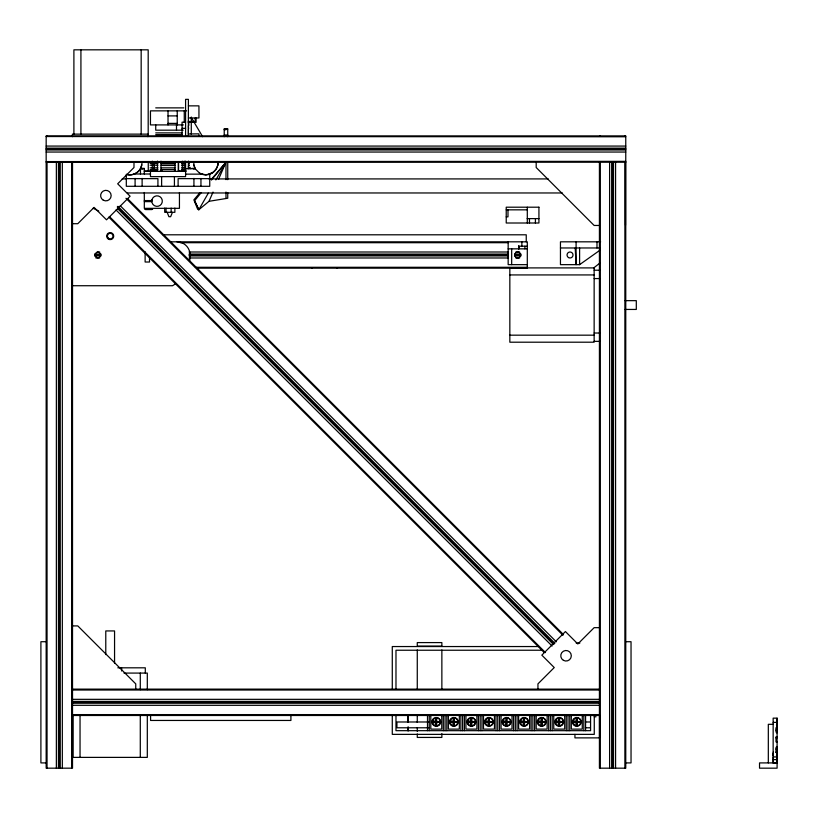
<?xml version="1.0" encoding="UTF-8"?>
<svg xmlns="http://www.w3.org/2000/svg" width="818" height="818" viewBox="0 0 818 818"><rect width="100%" height="100%" fill="white"/><g stroke="black" fill="none" stroke-linecap="round" stroke-linejoin="round"><path stroke-width="1.23" d="M776.415 755.566L777.069 755.566L777.1 762.908L773.153 762.897L773.153 718.153L777.1 718.153L777.1 768.174L759.533 768.174L759.533 762.908L777.1 762.908L777.1 761.517M777.1 718.153L777.059 728.828L776.415 728.828M777.059 728.828L777.1 724.901L776.446 724.901M436.229 726.282L436.342 717.498M453.796 726.282L453.898 717.498M471.362 726.282L471.465 717.498M488.929 726.282L489.031 717.498M506.485 726.282L506.587 717.498M524.052 726.282L524.154 717.498M541.618 726.282L541.72 717.498M559.175 726.282L559.277 717.498M576.741 726.282L576.843 717.498M777.1 730.269L777.069 732.785L776.415 732.785M777.1 736.813L777.069 737.846L776.006 737.846M773.439 751.773L773.153 755.566L773.399 753.03M141.77 164.868L140.471 168.385L144.316 168.385L144.316 173.999M217.66 165.42L218.079 162.23A12.29 12.29 0 0 1 208.968 174.111L211.934 172.884M218.079 162.588L217.66 165.768A12.29 12.29 0 0 1 199.633 173.232L195.134 168.733L193.835 164.868M46.197 136.534L625.76 136.77L624.88 135.89M172.414 212.312L170.655 216.698L168.907 216.698L167.148 212.312M209.735 173.794L209.735 186.299L126.309 186.299L126.309 174.326C133.978 176.974 143.222 169.929 141.77 161.708M199.633 193.089L193.866 199.837L197.649 209.173L198.815 209.735L209.03 201.3L213.017 192.107M218.508 179.469L225.983 162.23L225.983 179.612M201.034 192.833L194.592 200.727L198.815 209.735L208.293 193.171M215.87 179.909L225.983 162.23L211.156 179.592M211.494 180.001L225.983 162.23M46.35 136.228L47.045 135.89M599.594 136.228L600.3 135.89M625.422 162.056L625.76 161.351L46.197 161.586M337.568 267.905L336.944 268.171M599.87 263.079L594.144 267.588L594.144 342.2L509.839 342.2L509.839 267.905L594.144 267.905M600.627 241.821L560.453 241.821L560.453 264.654L579.604 264.654L600.064 250.144M211.934 173.232L205.788 174.878L199.633 173.232M179.439 136.238L182.077 135.359L182.077 122.189L185.584 122.189M209.03 201.3L227.741 198.242L227.741 192.619M188.396 105.859L198.938 105.859L198.938 117.976L188.396 117.976M155.727 107.874L183.835 107.874M186.606 110.859L150.461 110.859L150.461 124.909L183.396 124.909M168.027 115.9L177.24 115.9M188.396 120.757L188.396 122.956M188.396 121.483L195.205 121.483L195.205 117.976M188.396 122.363L196.085 122.363L196.085 117.976M168.027 123.385L177.24 123.385M188.396 125.675L188.396 127.342M188.396 127.71L188.784 128.211M182.077 128.334L185.584 128.334M188.396 128.641L188.396 132.301M224.224 129.07L227.731 129.07M224.224 129.735L225.983 129.735M183.16 130.174L155.727 130.185L155.727 124.909M188.396 132.577L188.396 134.479M155.727 132.884L181.944 132.884M188.396 133.968L198.938 133.855L198.938 136.32M155.727 134.643L181.944 134.643M162.506 134.694L177.046 134.694M224.224 135.011L227.731 135.011M46.166 146.074L625.76 146.074M46.166 148.15L625.76 148.15M46.166 149.06L625.76 149.06M46.166 149.97L625.76 149.97M46.166 152.046L625.76 152.046M46.176 162.23L625.76 162.23M143.948 162.23L145.624 162.23M188.396 162.485L188.784 161.473M150.113 163.447L157.905 163.447M161.126 163.447L174.919 163.447M181.657 163.447L183.692 163.447M188.784 163.447L189.449 163.447M150.113 165.195L157.905 165.195M161.126 165.195L174.919 165.195M181.657 165.195L183.692 165.195M188.784 165.195L189.449 165.195M162.506 165.471L174.919 165.471M188.396 166.995L188.784 164.725M188.396 167.414L190.154 167.414L190.154 168.733M150.113 167.864L157.905 167.864M161.126 167.864L174.919 167.864M181.657 167.864L183.692 167.864M188.784 167.864L189.449 167.864M191.739 168.385L195.134 168.385L193.907 165.42M126.637 174.459A12.29 12.29 0 0 0 140.471 168.733L144.316 168.733M185.584 168.733L195.134 168.733M150.113 169.612L157.905 169.612M161.126 169.612L174.919 169.612M181.657 169.612L183.692 169.612M174.173 169.888L174.919 169.888M144.316 171.013L147.997 171.013M157.485 171.013L148.262 171.013L148.262 162.23M160.297 171.013L162.414 171.013M183.232 171.013L178.293 171.013L178.293 162.23M183.385 171.013L186.32 171.013M144.316 171.371L185.584 171.371M134.111 173.999L150.461 173.999M185.584 174.142L201.831 174.142M126.309 178.641L157.925 178.641L157.925 186.299M209.735 178.641L178.119 178.641L178.119 186.299M122.158 178.917L125.992 178.917M208.917 178.917L548.275 178.917M127.26 192.966L562.314 192.966M144.316 200.574L151.841 200.574M147.138 201.054L150.512 201.054M144.316 201.627L151.841 201.627M144.776 209.347L152.639 209.347M145.43 209.572L151.984 209.572M506.23 209.837L527.303 209.837M506.23 216.862L507.988 216.862L507.988 209.837M527.15 218.611L538.929 218.611M72.516 223.703L77.782 223.703L94.09 207.404L106.504 219.817L130.103 196.228L117.68 183.805L133.988 167.506L133.988 162.23M599.42 225.461L594.144 225.461L536.189 167.506L536.189 162.23M163.14 234.797L526.25 234.797L526.25 241.821M170.778 241.821L527.303 241.821L527.303 268.171L197.987 268.171M180.124 242.701L508.162 242.701M518.52 246.208L527.303 246.208M560.453 247.966L600.064 247.966M508.162 248.846L527.303 248.846M97.158 252.005L99.704 252.005M189.06 252.005L508.162 252.005M515.821 252.005L519.645 252.005M94.602 254.081L100.982 254.081M189.06 254.081L508.162 254.081M514.542 254.081L520.923 254.081M94.602 254.991L100.982 254.991M189.06 254.991L508.162 254.991M514.542 254.991L520.923 254.991M94.602 255.911L100.982 255.911M189.06 255.911L508.162 255.911M514.542 255.911L520.923 255.911M95.88 257.977L99.704 257.977M189.06 257.977L508.162 257.977M515.821 257.977L519.645 257.977M527.303 264.654L508.162 264.654L508.162 241.821M195.441 267.292L527.303 267.292M594.144 270.226L600.003 270.226M509.839 274.93L594.144 274.93M594.144 278.57L600.003 278.57M71.841 285.727L172.526 285.727A35.675 35.675 0 0 0 175.113 284.05M625.085 300.656L636.302 300.656L636.302 309.439L625.085 309.439M594.144 333.018L600.422 333.018M509.839 335.175L594.144 335.175M594.144 341.362L600.422 341.362M72.516 625.913L77.782 625.913L135.747 683.868L135.747 689.134M599.42 627.662L594.144 627.662L577.845 643.97L565.422 631.547L541.833 655.146L554.246 667.56L537.947 683.868L537.947 689.134M46.166 641.711L40.9 641.711L40.9 762.908L46.166 762.908M625.76 641.711L631.036 641.711L631.036 762.908L625.76 762.908L625.76 135.89L46.166 135.89L46.166 768.174L72.516 768.174L72.516 162.23M576.179 643.04L579.86 643.04M441.863 646.108L417.272 646.108L417.272 642.59L441.863 642.59L441.863 646.353M538.377 646.547L392.282 646.547L392.282 688.551M542.242 650.238L395.984 650.238L395.984 688.541M117.823 667.815L145.297 667.815L145.297 673.081M123.968 673.081L147.312 673.081L147.312 689.686M72.516 689.134L599.42 689.134M72.516 690.014L599.42 690.014M72.516 699.329L599.42 699.329M72.516 701.394L599.42 701.394M72.516 702.314L599.42 702.314M72.516 703.224L599.42 703.224M72.516 705.3L599.42 705.3M72.516 714.605L599.42 714.605M72.516 715.484L599.42 715.484L599.42 162.23M594.267 716.803L596.025 716.803M428.755 721.987L396.924 721.987L396.924 727.785L428.755 727.785M585.381 721.987L590.473 721.987M773.153 722.386L777.1 722.386M773.337 724.319L768.317 724.319L768.317 762.908M777.1 727.713L776.006 727.713L776.006 731.967L777.1 731.967M585.381 727.785L590.473 727.785M776.006 730.126L777.1 730.126M777.1 741.916L776.006 741.916L776.006 736.813M776.415 746.548L777.069 746.548L777.1 748.981M777.1 747.509L776.006 747.509L776.006 752.591M776.006 749.063L777.1 749.063M776.415 751.057L777.069 751.057L777.1 755.004M776.006 752.223L777.1 752.223M777.1 756.936L773.153 756.936L773.153 762.908M773.153 759.615L777.1 759.615M572.406 721.844L581.179 721.946A4.387 4.387 0 0 0 574.645 718.061A4.387 4.387 0 0 0 574.553 725.668A4.387 4.387 0 0 0 581.179 721.946M554.839 721.844L563.622 721.946A4.387 4.387 0 0 0 557.078 718.061A4.387 4.387 0 0 0 556.986 725.668A4.387 4.387 0 0 0 563.622 721.946M537.273 721.844L546.056 721.946A4.387 4.387 0 0 0 539.512 718.061A4.387 4.387 0 0 0 539.43 725.668A4.387 4.387 0 0 0 546.056 721.946M519.716 721.844L528.489 721.946A4.387 4.387 0 0 0 521.956 718.061A4.387 4.387 0 0 0 521.864 725.668A4.387 4.387 0 0 0 528.489 721.946M502.15 721.844L510.933 721.946A4.387 4.387 0 0 0 504.389 718.061A4.387 4.387 0 0 0 504.297 725.668A4.387 4.387 0 0 0 510.933 721.946M484.583 721.844L493.366 721.946A4.387 4.387 0 0 0 486.822 718.061A4.387 4.387 0 0 0 486.741 725.668A4.387 4.387 0 0 0 493.366 721.946M467.027 721.844L475.8 721.946A4.387 4.387 0 0 0 469.266 718.061A4.387 4.387 0 0 0 469.174 725.668A4.387 4.387 0 0 0 475.8 721.946M449.46 721.844L458.244 721.946A4.387 4.387 0 0 0 451.7 718.061A4.387 4.387 0 0 0 451.608 725.668A4.387 4.387 0 0 0 458.244 721.946M431.894 721.844L440.677 721.946A4.387 4.387 0 0 0 434.133 718.061A4.387 4.387 0 0 0 434.041 725.668A4.387 4.387 0 0 0 440.677 721.946M71.636 135.89L72.332 136.228M312.353 268.171L311.73 267.905M575.76 725.597L576.24 722.427L573.07 722.846M558.193 725.597L558.684 722.427L555.504 722.846A3.916 3.916 0 0 0 558.173 725.658M540.626 725.597L541.117 722.427L537.947 722.846M523.06 725.597L523.551 722.427L520.381 722.846A3.916 3.916 0 0 0 523.05 725.658M505.504 725.597L505.994 722.427L502.814 722.846M487.937 725.597L488.428 722.427L485.248 722.846M470.37 725.597L470.861 722.427L467.691 722.846A3.916 3.916 0 0 0 470.35 725.658M452.814 725.597L453.295 722.427L450.125 722.846M435.248 725.597L435.738 722.427L432.558 722.846A3.916 3.916 0 0 0 435.227 725.658M93.088 208.253L98.784 211.095M127.475 198.559L563.52 634.615M125.952 198.283L562.896 635.228M120.266 205.768L556.322 641.813M117.904 206.33L554.849 643.285M117.26 206.974L554.205 643.93M117.516 208.518L553.561 644.574M116.044 209.991L552.099 646.036M109.469 216.576L545.514 652.621M108.845 217.189L543.99 652.335M191.289 117.475L202.629 136.698M194.592 200.737L198.815 209.735M575.207 247.966L576.087 264.654L576.087 241.821M153.968 162.23L154.408 171.013L154.408 166.095M777.08 758.439L777.09 762.908M625.76 763.071L625.76 768.174L599.42 768.174L599.42 715.873M625.504 161.974L625.504 225.206M624.88 162.23L624.88 768.174M615.576 162.23L615.576 768.174M613.5 162.23L613.5 768.174M612.59 162.23L612.59 768.174M611.68 162.23L611.68 768.174M609.604 162.23L609.604 768.174M600.3 162.23L600.3 768.174M599.533 715.004L599.533 737.877L574.942 737.877L574.942 734.37M596.987 241.821L596.987 247.966M594.267 715.28L594.267 734.37L392.282 734.37L392.282 715.28M590.576 715.351L590.576 730.678L395.984 730.678L395.984 715.351M585.576 715.617L585.576 730.678M583.817 715.617L583.817 730.678M582.273 715.862L582.273 729.124L571.312 729.124L571.312 715.862M579.604 247.966L579.604 264.654M569.768 715.617L569.768 730.678M568.009 715.617L568.009 730.678M566.25 715.617L566.25 730.678M564.706 715.862L564.706 729.124L553.755 729.124L553.755 715.862M552.201 715.617L552.201 730.678M550.453 715.617L550.453 730.678M548.694 715.617L548.694 730.678M547.14 715.862L547.14 729.124L536.189 729.124L536.189 715.862M535.412 218.611L535.412 223.007M534.645 715.617L534.645 730.678M532.886 715.617L532.886 730.678M531.127 715.617L531.127 730.678M529.471 218.611L529.471 223.007M529.583 715.862L529.583 729.124L518.622 729.124L518.622 715.862M527.303 207.199L527.303 223.007M524.9 246.208L524.9 248.846M521.864 241.821L521.864 246.208M518.919 246.208L518.919 248.846M518.816 246.208L518.816 248.846M518.632 246.208L518.632 248.846M517.078 715.617L517.078 730.678M515.32 715.617L515.32 730.678M513.561 715.617L513.561 730.678M512.017 715.862L512.017 729.124L501.066 729.124L501.066 715.862M511.669 248.846L511.669 264.654M499.512 715.617L499.512 730.678M497.753 715.617L497.753 730.678M496.005 715.617L496.005 730.678M494.45 715.862L494.45 729.124L483.499 729.124L483.499 715.862M481.955 715.617L481.955 730.678M480.197 715.617L480.197 730.678M478.438 715.617L478.438 730.678M476.894 715.862L476.894 729.124L465.933 729.124L465.933 715.862M464.389 715.617L464.389 730.678M462.63 715.617L462.63 730.678M460.871 715.617L460.871 730.678M459.327 715.862L459.327 729.124L448.366 729.124L448.366 715.862M446.822 715.617L446.822 730.678M445.064 715.617L445.064 730.678M443.315 715.617L443.315 730.678M441.863 649.921L441.863 689.38M441.863 733.654L441.863 737.437L417.272 737.437L417.272 733.92M441.761 715.862L441.761 729.124L430.81 729.124L430.81 715.862M429.256 715.617L429.256 730.678M427.507 715.617L427.507 730.678M417.272 649.921L417.272 689.38M417.272 714.83L417.272 722.468M417.272 727.56L417.272 731.374M408.366 715.893L408.366 722.11M408.366 727.069L408.366 730.801M407.865 715.893L407.865 722.11M407.865 727.069L407.865 730.801M290.911 715.77L290.911 720.453L150.584 720.453L150.584 715.77M227.731 136.698L227.731 128.866L224.224 128.866L224.224 136.698M227.741 161.739L227.741 179.684M225.983 192.036L225.983 198.242M200.952 178.396L200.952 186.299M193.927 168.385L193.927 169.214M193.927 178.396L193.927 186.299M193.835 161.708L193.835 165.216M191.289 117.046L191.289 134.346M188.784 123.385L188.784 125.522M188.396 136.32L188.396 99.356L185.584 99.356L185.584 136.238M188.396 161.166L188.396 168.733M185.584 161.166L185.584 176.637L150.461 176.637L150.461 171.371M184.265 110.859L184.275 122.352M184.265 161.177L184.265 171.013M182.332 161.177L182.332 171.013M179.439 192.639L179.439 208.334L144.316 208.334L144.316 192.486M178.559 161.535L178.559 171.371M177.24 110.859L177.24 124.909M176.494 124.387L176.494 130.174M175.052 161.535L175.052 171.371M174.868 208.099L174.868 212.312L164.694 212.312L164.694 208.099M174.418 176.637L174.418 186.299M171.146 208.099L171.146 212.312M168.027 110.859L168.027 124.909M166.054 208.099L166.054 212.312M161.627 176.637L161.627 186.299M161.003 161.177L161.003 171.371M157.485 161.146L157.485 171.371M152.301 161.177L152.301 171.013M149.52 256.913L149.52 262.016L145.123 262.016L145.123 251.801M147.925 134.132L147.925 136.688M147.312 715.239L147.312 757.386L73.017 757.386L73.017 715.239M142.117 168.385L142.117 169.214M142.117 178.396L142.117 186.299M141.166 49.826L141.166 134.132M140.471 168.733L140.471 173.999M140.287 673.081L140.287 689.686M140.287 715.239L140.287 757.386M135.093 178.396L135.093 186.299M121.585 667.815L121.585 670.975M114.561 663.337L114.561 630.934L105.778 630.934L105.778 654.615M80.921 49.826L80.921 134.132M80.041 715.239L80.041 757.386M73.896 134.132L73.896 49.826L148.191 49.826L148.191 134.132L72.403 134.132L72.403 136.688M71.636 162.23L71.636 768.174M62.332 162.23L62.332 768.174M60.256 162.23L60.256 768.174M59.346 162.23L59.346 768.174M58.426 162.23L58.426 768.174M56.36 162.23L56.36 768.174M47.045 162.23L47.045 768.174M189.551 261.136A35.675 35.675 0 0 0 190.083 254.991A13.17 13.17 0 0 0 176.913 241.821M452.794 725.658A3.916 3.916 0 0 1 450.053 722.856M487.917 725.658A3.916 3.916 0 0 1 485.186 722.856M505.483 725.658A3.916 3.916 0 0 1 502.743 722.856M575.739 725.658A3.916 3.916 0 0 1 572.999 722.856M540.606 725.658A3.916 3.916 0 0 1 537.876 722.856M435.728 718.184L435.687 721.282L432.65 720.873A3.783 3.783 0 0 1 435.35 718.235L435.728 718.184M436.71 717.938L436.669 721.527L440.258 721.568L440.176 720.903A4.008 4.008 0 0 0 437.374 718.03L436.71 717.938M436.751 722.366L436.71 725.75L437.252 725.689A3.916 3.916 0 0 0 440.053 722.948L440.135 722.406L436.751 722.366M453.284 718.184L453.254 721.282L450.207 720.873A3.783 3.783 0 0 1 452.916 718.235L453.284 718.184M454.266 717.938L454.225 721.527L457.814 721.568L457.732 720.903A4.008 4.008 0 0 0 454.931 718.03L454.266 717.938M454.317 722.366L454.276 725.75L454.818 725.689A3.916 3.916 0 0 0 457.62 722.948L457.691 722.406L454.317 722.366M470.851 718.184L470.81 721.282L467.773 720.873A3.783 3.783 0 0 1 470.473 718.235L470.851 718.184M471.833 717.938L471.792 721.527L475.381 721.568L475.299 720.903A4.008 4.008 0 0 0 472.497 718.03L471.833 717.938M471.874 722.366L471.843 725.75L472.385 725.689A3.916 3.916 0 0 0 475.186 722.948L475.258 722.406L471.874 722.366M488.418 718.184L488.377 721.282L485.34 720.873A3.783 3.783 0 0 1 488.039 718.235L488.418 718.184M489.399 717.938L489.358 721.527L492.947 721.568L492.865 720.903A4.008 4.008 0 0 0 490.064 718.03L489.399 717.938M489.44 722.366L489.399 725.75L489.941 725.689A3.916 3.916 0 0 0 492.743 722.948L492.825 722.406L489.44 722.366M505.974 718.184L505.943 721.282L502.896 720.873A3.783 3.783 0 0 1 505.606 718.235L505.974 718.184M506.966 717.938L506.915 721.527L510.504 721.568L510.432 720.903A4.008 4.008 0 0 0 507.62 718.03L506.966 717.938M507.007 722.366L506.966 725.75L507.508 725.689A3.916 3.916 0 0 0 510.309 722.948L510.391 722.406L507.007 722.366M523.54 718.184L523.5 721.282L520.463 720.873A3.783 3.783 0 0 1 523.172 718.235L523.54 718.184M524.522 717.938L524.481 721.527L528.07 721.568L527.988 720.903A4.008 4.008 0 0 0 525.187 718.03L524.522 717.938M524.573 722.366L524.532 725.75L525.074 725.689A3.916 3.916 0 0 0 527.876 722.948L527.947 722.406L524.573 722.366M541.107 718.184L541.066 721.282L538.029 720.873A3.783 3.783 0 0 1 540.729 718.235L541.107 718.184M542.089 717.938L542.048 721.527L545.637 721.568L545.555 720.903A4.008 4.008 0 0 0 542.753 718.03L542.089 717.938M542.13 722.366L542.089 725.75L542.631 725.689A3.916 3.916 0 0 0 545.432 722.948L545.514 722.406L542.13 722.366M558.663 718.184L558.633 721.282L555.596 720.873A3.783 3.783 0 0 1 558.295 718.235L558.663 718.184M559.655 717.938L559.614 721.527L563.193 721.568L563.121 720.903A4.008 4.008 0 0 0 560.31 718.03L559.655 717.938M559.696 722.366L559.655 725.75L560.197 725.689A3.916 3.916 0 0 0 562.999 722.948L563.081 722.406L559.696 722.366M576.23 718.184L576.199 721.282L573.152 720.873A3.783 3.783 0 0 1 575.862 718.235L576.23 718.184M577.263 722.366L577.222 725.75L577.764 725.689A3.916 3.916 0 0 0 580.565 722.948L580.637 722.406L577.263 722.366M577.211 717.938L577.171 721.527L580.76 721.568L580.678 720.903A4.008 4.008 0 0 0 577.876 718.03L577.211 717.938M151.954 199.735L151.954 202.465A5.266 5.266 0 0 0 160.072 205.42A5.266 5.266 0 0 0 160.072 196.78A5.266 5.266 0 0 0 151.954 199.735M538.929 207.199L506.23 207.199L506.23 223.007L538.929 223.007L538.929 207.199M568.53 257.578A2.986 2.986 0 0 0 573.019 254.991A2.986 2.986 0 0 0 568.53 252.404A2.986 2.986 0 0 0 568.53 257.578M108.221 238.099A2.812 2.812 0 0 0 112.915 236.842A2.812 2.812 0 0 0 109.479 233.396A2.812 2.812 0 0 0 108.221 238.099M108.446 239.153A3.517 3.517 0 0 0 113.722 236.116A3.517 3.517 0 0 0 108.446 233.069A3.517 3.517 0 0 0 108.446 239.153M96.473 257.425A2.812 2.812 0 0 0 100.686 254.991A2.812 2.812 0 0 0 96.473 252.558A2.812 2.812 0 0 0 96.473 257.425M516.24 257.578A2.986 2.986 0 0 0 520.718 254.991A2.986 2.986 0 0 0 516.24 252.404A2.986 2.986 0 0 0 516.24 257.578M563.408 660.33A5.266 5.266 0 0 0 571.312 655.77A5.266 5.266 0 0 0 563.408 651.2A5.266 5.266 0 0 0 563.408 660.33M103.252 200.165A5.266 5.266 0 0 0 111.156 195.604A5.266 5.266 0 0 0 103.252 191.044A5.266 5.266 0 0 0 103.252 200.165"/></g></svg>
